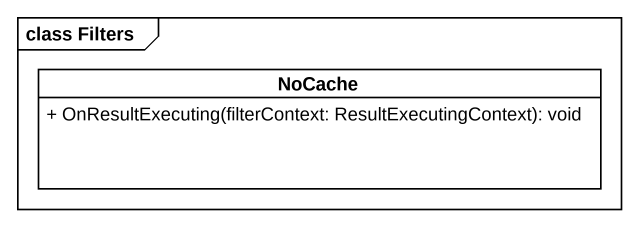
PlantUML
@startuml
mainframe class Filters
hide circle
hide empty members
skinparam classAttributeIconSize 0
class NoCache {
  + OnResultExecuting(filterContext: ResultExecutingContext): void
}
@enduml
